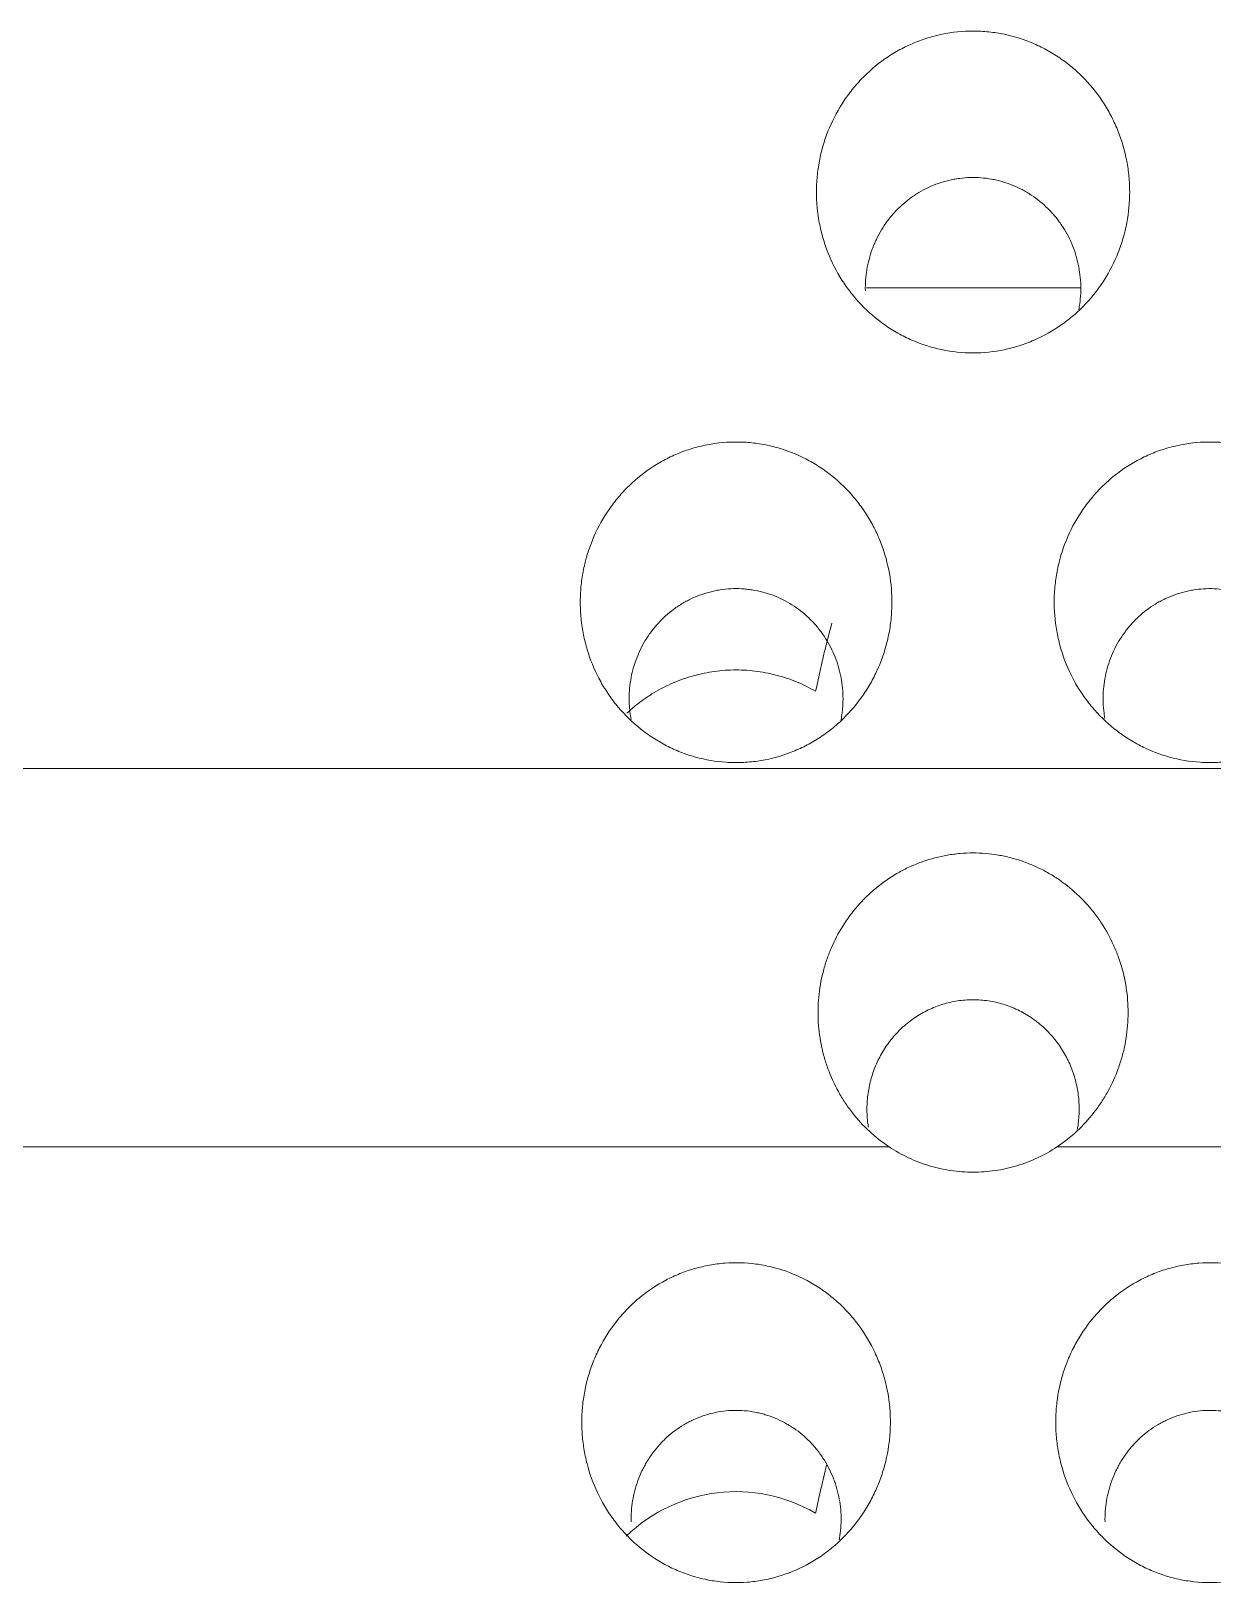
# Model space of a CAD drawing. Header units: millimetres. Extents: x 70151 to 230897, y 35202 to 113211.
# Drawn here: x 178805.81 to 178813.26, y 69174.55 to 69184.33 of the extents above; entities that cross this region are included whole.
import ezdxf

# ---------------------------------------------------------------- set-up
doc = ezdxf.new("R2010")
doc.units = ezdxf.units.MM
doc.header["$LTSCALE"] = 50
doc.layers.add('2-con', color=2, linetype='Continuous')
doc.layers.add('mark-B', color=2, linetype='Continuous', lineweight=20)

# ---------------------------------------------------------------- blocks, each defined once
blk = doc.blocks.new('무풍1WAY 대형')
at = {"layer": 'mark-B'}
for p, q in [((289.2596, -420.2368), (-384.8363, -420.2368)), ((-156.1626, -423.2677), (-157.5138, -423.2677))]:
    blk.add_line(p, q, dxfattribs=at)
blk.add_ellipse((-155.34, -414.6333), major_axis=(0, -1.0449), ratio=0.971746, start_param=5.766922, end_param=7.033761, dxfattribs=at)
for points, knots in [([(-157.5519, -415.5064), (-157.5134, -415.5593), (-157.4807, -415.6149), (-157.4262, -415.731), (-157.4044, -415.7915), (-157.3841, -415.8703), (-157.3804, -415.8862), (-157.3737, -415.9179), (-157.3649, -415.9656), (-157.3559, -416.0455), (-157.3545, -416.1099), (-157.3557, -416.1583), (-157.3565, -416.1745), (-157.3588, -416.2069), (-157.3604, -416.2231), (-157.37, -416.3036), (-157.3835, -416.3665), (-157.4125, -416.4585), (-157.4236, -416.4888), (-157.4425, -416.5336), (-157.4492, -416.5485), (-157.4633, -416.5778), (-157.4707, -416.5923), (-157.5091, -416.6634), (-157.5449, -416.7168), (-157.6063, -416.7917), (-157.6281, -416.8158), (-157.6744, -416.862), (-157.6985, -416.8838), (-157.7735, -416.9452), (-157.8273, -416.9809), (-157.9137, -417.0265), (-157.9436, -417.0404), (-158.004, -417.0647), (-158.0654, -417.0858), (-158.1284, -417.1005), (-158.1764, -417.1092), (-158.1925, -417.1116), (-158.2249, -417.1158), (-158.2413, -417.1174), (-158.3231, -417.1235), (-158.3879, -417.1215), (-158.4844, -417.1087), (-158.5165, -417.1027), (-158.5643, -417.0912), (-158.5802, -417.0869), (-158.6115, -417.0777), (-158.627, -417.0727), (-158.7036, -417.0457), (-158.7621, -417.018), (-158.832, -416.9759), (-158.8459, -416.9671), (-158.873, -416.9488), (-158.9128, -416.9205), (-158.9749, -416.8688), (-159.0204, -416.8228), (-159.0528, -416.7865), (-159.0634, -416.7742), (-159.0839, -416.7488), (-159.0939, -416.7359), (-159.1418, -416.6703), (-159.1746, -416.6148), (-159.2158, -416.5273), (-159.2282, -416.4973), (-159.2503, -416.436), (-159.2598, -416.405), (-159.2837, -416.3113), (-159.2938, -416.2478), (-159.3001, -416.1509), (-159.3007, -416.1182), (-159.2988, -416.0535), (-159.2964, -416.0213), (-159.2848, -415.9256), (-159.2712, -415.8626), (-159.2467, -415.7851), (-159.2414, -415.7696), (-159.2301, -415.7391), (-159.2122, -415.694), (-159.1774, -415.6214), (-159.1442, -415.5661), (-159.1172, -415.5258), (-159.1079, -415.5125), (-159.0885, -415.4864), (-159.0785, -415.4734), (-159.0268, -415.4103), (-158.9812, -415.3645), (-158.9065, -415.3029), (-158.8805, -415.2835), (-158.8399, -415.2563), (-158.826, -415.2475), (-158.7979, -415.2307), (-158.7837, -415.2227), (-158.7118, -415.1845), (-158.6519, -415.1601), (-158.5739, -415.1374), (-158.5582, -415.1332), (-158.5264, -415.1257), (-158.5103, -415.1224), (-158.4619, -415.1136), (-158.4296, -415.1095), (-158.3325, -415.1022), (-158.2676, -415.1041), (-158.1863, -415.1151), (-158.1701, -415.1177), (-158.1379, -415.1238), (-158.0902, -415.1341), (-158.0125, -415.1574), (-157.9525, -415.1823), (-157.9082, -415.2034), (-157.8936, -415.2108), (-157.8648, -415.2264), (-157.8506, -415.2346), (-157.7812, -415.2769), (-157.7296, -415.3159), (-157.6579, -415.3822), (-157.6349, -415.4056), (-157.5916, -415.4545), (-157.5711, -415.4799), (-157.5519, -415.5064)], [0, 0, 0, 0, 0.03125, 0.03125, 0.0625, 0.0625, 0.070312, 0.070312, 0.078125, 0.09375, 0.109375, 0.109375, 0.117187, 0.117187, 0.125, 0.125, 0.15625, 0.15625, 0.171875, 0.171875, 0.179687, 0.179687, 0.1875, 0.1875, 0.21875, 0.21875, 0.234375, 0.234375, 0.25, 0.25, 0.28125, 0.28125, 0.296875, 0.296875, 0.3125, 0.328125, 0.328125, 0.335937, 0.335937, 0.34375, 0.34375, 0.375, 0.375, 0.390625, 0.390625, 0.398437, 0.398437, 0.40625, 0.40625, 0.4375, 0.4375, 0.445312, 0.445312, 0.453125, 0.46875, 0.484375, 0.484375, 0.492187, 0.492187, 0.5, 0.5, 0.53125, 0.53125, 0.546875, 0.546875, 0.5625, 0.5625, 0.59375, 0.59375, 0.609375, 0.609375, 0.625, 0.625, 0.65625, 0.65625, 0.664062, 0.664062, 0.671875, 0.6875, 0.703125, 0.703125, 0.710937, 0.710937, 0.71875, 0.71875, 0.75, 0.75, 0.765625, 0.765625, 0.773437, 0.773437, 0.78125, 0.78125, 0.8125, 0.8125, 0.820312, 0.820312, 0.828125, 0.828125, 0.84375, 0.84375, 0.875, 0.875, 0.882812, 0.882812, 0.890625, 0.90625, 0.921875, 0.921875, 0.929687, 0.929687, 0.9375, 0.9375, 0.96875, 0.96875, 0.984375, 0.984375, 1, 1, 1, 1]), ([(-154.5643, -415.5064), (-154.5258, -415.5593), (-154.4932, -415.6149), (-154.4387, -415.731), (-154.4168, -415.7915), (-154.3965, -415.8703), (-154.3928, -415.8862), (-154.3862, -415.9179), (-154.3774, -415.9656), (-154.3683, -416.0455), (-154.367, -416.1099), (-154.3682, -416.1583), (-154.369, -416.1745), (-154.3713, -416.2069), (-154.3728, -416.2231), (-154.3824, -416.3036), (-154.396, -416.3665), (-154.4249, -416.4585), (-154.436, -416.4888), (-154.455, -416.5336), (-154.4617, -416.5485), (-154.4757, -416.5778), (-154.4831, -416.5923), (-154.5215, -416.6634), (-154.5573, -416.7168), (-154.6188, -416.7917), (-154.6406, -416.8158), (-154.6868, -416.862), (-154.7109, -416.8838), (-154.786, -416.9452), (-154.8397, -416.9809), (-154.9262, -417.0265), (-154.9561, -417.0404), (-155.0165, -417.0647), (-155.0778, -417.0858), (-155.1409, -417.1005), (-155.1889, -417.1092), (-155.205, -417.1117), (-155.2374, -417.1158), (-155.2538, -417.1174), (-155.3355, -417.1235), (-155.4004, -417.1215), (-155.4969, -417.1087), (-155.5289, -417.1027), (-155.5768, -417.0912), (-155.5927, -417.087), (-155.624, -417.0777), (-155.6394, -417.0727), (-155.716, -417.0457), (-155.7746, -417.018), (-155.8445, -416.9759), (-155.8583, -416.9671), (-155.8854, -416.9488), (-155.9252, -416.9205), (-155.9874, -416.8688), (-156.0328, -416.8228), (-156.0653, -416.7866), (-156.0758, -416.7742), (-156.0963, -416.7488), (-156.1063, -416.7359), (-156.1543, -416.6703), (-156.1871, -416.6148), (-156.2283, -416.5273), (-156.2407, -416.4973), (-156.2627, -416.436), (-156.2722, -416.405), (-156.2962, -416.3113), (-156.3063, -416.2478), (-156.3126, -416.1509), (-156.3132, -416.1182), (-156.3113, -416.0535), (-156.3089, -416.0213), (-156.2972, -415.9256), (-156.2837, -415.8626), (-156.2591, -415.7851), (-156.2538, -415.7696), (-156.2426, -415.7391), (-156.2247, -415.694), (-156.1899, -415.6214), (-156.1566, -415.5661), (-156.1297, -415.5258), (-156.1204, -415.5125), (-156.101, -415.4864), (-156.0909, -415.4734), (-156.0393, -415.4103), (-155.9937, -415.3645), (-155.9189, -415.3029), (-155.893, -415.2835), (-155.8523, -415.2563), (-155.8385, -415.2475), (-155.8104, -415.2307), (-155.7961, -415.2227), (-155.7243, -415.1845), (-155.6644, -415.1601), (-155.5864, -415.1374), (-155.5707, -415.1332), (-155.5388, -415.1257), (-155.5227, -415.1224), (-155.4743, -415.1136), (-155.442, -415.1095), (-155.3449, -415.1022), (-155.2801, -415.1041), (-155.1988, -415.1151), (-155.1825, -415.1177), (-155.1504, -415.1238), (-155.1026, -415.1341), (-155.025, -415.1574), (-154.9649, -415.1823), (-154.9207, -415.2034), (-154.906, -415.2108), (-154.8772, -415.2264), (-154.8631, -415.2346), (-154.7936, -415.2769), (-154.742, -415.3159), (-154.6704, -415.3822), (-154.6474, -415.4056), (-154.604, -415.4545), (-154.5835, -415.4799), (-154.5643, -415.5064)], [0, 0, 0, 0, 0.03125, 0.03125, 0.0625, 0.0625, 0.070312, 0.070312, 0.078125, 0.09375, 0.109375, 0.109375, 0.117187, 0.117187, 0.125, 0.125, 0.15625, 0.15625, 0.171875, 0.171875, 0.179687, 0.179687, 0.1875, 0.1875, 0.21875, 0.21875, 0.234375, 0.234375, 0.25, 0.25, 0.28125, 0.28125, 0.296875, 0.296875, 0.3125, 0.328125, 0.328125, 0.335937, 0.335937, 0.34375, 0.34375, 0.375, 0.375, 0.390625, 0.390625, 0.398437, 0.398437, 0.40625, 0.40625, 0.4375, 0.4375, 0.445312, 0.445312, 0.453125, 0.46875, 0.484375, 0.484375, 0.492187, 0.492187, 0.5, 0.5, 0.53125, 0.53125, 0.546875, 0.546875, 0.5625, 0.5625, 0.59375, 0.59375, 0.609375, 0.609375, 0.625, 0.625, 0.65625, 0.65625, 0.664062, 0.664062, 0.671875, 0.6875, 0.703125, 0.703125, 0.710937, 0.710937, 0.71875, 0.71875, 0.75, 0.75, 0.765625, 0.765625, 0.773437, 0.773437, 0.78125, 0.78125, 0.8125, 0.8125, 0.820312, 0.820312, 0.828125, 0.828125, 0.84375, 0.84375, 0.875, 0.875, 0.882812, 0.882812, 0.890625, 0.90625, 0.921875, 0.921875, 0.929687, 0.929687, 0.9375, 0.9375, 0.96875, 0.96875, 0.984375, 0.984375, 1, 1, 1, 1]), ([(-157.6656, -415.4879), (-157.6651, -415.5101), (-157.6657, -415.5323), (-157.6688, -415.5765), (-157.6715, -415.5986), (-157.6824, -415.6641), (-157.6936, -415.7065), (-157.7163, -415.7685), (-157.7248, -415.7888), (-157.7392, -415.8189), (-157.7442, -415.8288), (-157.7547, -415.8483), (-157.7602, -415.8579), (-157.7886, -415.9051), (-157.8148, -415.9405), (-157.8593, -415.9898), (-157.8752, -416.0057), (-157.908, -416.0355), (-157.9422, -416.0635), (-157.9881, -416.0941), (-158.0171, -416.1104), (-158.0369, -416.1208), (-158.0469, -416.1257), (-158.0974, -416.1492), (-158.1392, -416.1636), (-158.2039, -416.1786), (-158.2259, -416.1826), (-158.2703, -416.1881), (-158.2925, -416.1897), (-158.3588, -416.1911), (-158.4029, -416.1874), (-158.4578, -416.177), (-158.4687, -416.1747), (-158.4904, -416.1694), (-158.5011, -416.1665), (-158.5329, -416.1569), (-158.5745, -416.1421), (-158.6243, -416.1183), (-158.6532, -416.1017), (-158.6723, -416.0901), (-158.6817, -416.0841), (-158.7276, -416.0529), (-158.7613, -416.0246), (-158.8075, -415.9774), (-158.8222, -415.9609), (-158.8431, -415.9349), (-158.8498, -415.9261), (-158.8629, -415.9081), (-158.8692, -415.899), (-158.8994, -415.853), (-158.9198, -415.8141), (-158.9407, -415.7633), (-158.9447, -415.753), (-158.9521, -415.7321), (-158.9556, -415.7216), (-158.9653, -415.6898), (-158.9707, -415.6684), (-158.984, -415.6039), (-158.9888, -415.5603), (-158.99, -415.4941), (-158.9894, -415.4718), (-158.9861, -415.4278), (-158.9835, -415.4059), (-158.9793, -415.381), (-158.9787, -415.3777), (-158.9781, -415.3744)], [0, 0, 0, 0, 0.029281, 0.029281, 0.058562, 0.058562, 0.117123, 0.117123, 0.146404, 0.146404, 0.161045, 0.161045, 0.175685, 0.175685, 0.234247, 0.234247, 0.263528, 0.263528, 0.292809, 0.322089, 0.33673, 0.33673, 0.35137, 0.35137, 0.409932, 0.409932, 0.439213, 0.439213, 0.468494, 0.468494, 0.527055, 0.527055, 0.541696, 0.541696, 0.556336, 0.556336, 0.585617, 0.614898, 0.629538, 0.629538, 0.644179, 0.644179, 0.702741, 0.702741, 0.732021, 0.732021, 0.746662, 0.746662, 0.761302, 0.761302, 0.819864, 0.819864, 0.834504, 0.834504, 0.849145, 0.849145, 0.878426, 0.878426, 0.936987, 0.936987, 0.966268, 0.966268, 0.995549, 0.995549, 1, 1, 1, 1]), ([(-154.678, -415.4879), (-154.6776, -415.5101), (-154.6781, -415.5323), (-154.6813, -415.5765), (-154.6839, -415.5986), (-154.6948, -415.6641), (-154.706, -415.7065), (-154.7287, -415.7685), (-154.7373, -415.7888), (-154.7516, -415.8189), (-154.7567, -415.8288), (-154.7672, -415.8483), (-154.7726, -415.8579), (-154.8011, -415.9051), (-154.8272, -415.9405), (-154.8718, -415.9898), (-154.8876, -416.0057), (-154.9205, -416.0355), (-154.9546, -416.0635), (-155.0005, -416.0941), (-155.0296, -416.1104), (-155.0493, -416.1208), (-155.0593, -416.1258), (-155.1099, -416.1492), (-155.1517, -416.1636), (-155.2164, -416.1787), (-155.2383, -416.1826), (-155.2828, -416.1882), (-155.3049, -416.1897), (-155.3713, -416.1911), (-155.4154, -416.1874), (-155.4702, -416.177), (-155.4812, -416.1747), (-155.5028, -416.1694), (-155.5136, -416.1665), (-155.5454, -416.1569), (-155.5869, -416.1421), (-155.6368, -416.1183), (-155.6657, -416.1018), (-155.6848, -416.0902), (-155.6942, -416.0841), (-155.7401, -416.0529), (-155.7738, -416.0246), (-155.82, -415.9774), (-155.8346, -415.9609), (-155.8555, -415.9349), (-155.8623, -415.9261), (-155.8753, -415.9081), (-155.8816, -415.899), (-155.9118, -415.853), (-155.9322, -415.8142), (-155.9532, -415.7633), (-155.9571, -415.753), (-155.9646, -415.7322), (-155.9681, -415.7216), (-155.9778, -415.6898), (-155.9832, -415.6684), (-155.9965, -415.6039), (-156.0013, -415.5603), (-156.0025, -415.4941), (-156.0019, -415.4718), (-155.9986, -415.4278), (-155.9959, -415.4059), (-155.9917, -415.381), (-155.9912, -415.3777), (-155.9906, -415.3744)], [0, 0, 0, 0, 0.029281, 0.029281, 0.058562, 0.058562, 0.117123, 0.117123, 0.146404, 0.146404, 0.161045, 0.161045, 0.175685, 0.175685, 0.234247, 0.234247, 0.263528, 0.263528, 0.292809, 0.32209, 0.33673, 0.33673, 0.35137, 0.35137, 0.409932, 0.409932, 0.439213, 0.439213, 0.468494, 0.468494, 0.527056, 0.527056, 0.541696, 0.541696, 0.556336, 0.556336, 0.585617, 0.614898, 0.629539, 0.629539, 0.644179, 0.644179, 0.702741, 0.702741, 0.732022, 0.732022, 0.746662, 0.746662, 0.761302, 0.761302, 0.819864, 0.819864, 0.834505, 0.834505, 0.849145, 0.849145, 0.878426, 0.878426, 0.936988, 0.936988, 0.966269, 0.966269, 0.995549, 0.995549, 1, 1, 1, 1]), ([(-155.8412, -415.542), (-155.8498, -415.5818), (-155.8583, -415.6209), (-155.8753, -415.6973), (-155.8839, -415.7346), (-155.8985, -415.7962), (-155.9046, -415.8212), (-155.9107, -415.8452)], [0, 0, 0, 0, 0.368579, 0.368579, 0.737158, 0.737158, 1, 1, 1, 1]), ([(-156.3058, -417.8514), (-156.3444, -417.8259), (-156.3849, -417.8031), (-156.4485, -417.7731), (-156.4701, -417.7639), (-156.5138, -417.7471), (-156.5358, -417.7396), (-156.6025, -417.7194), (-156.6478, -417.7092), (-156.717, -417.6989), (-156.7402, -417.6963), (-156.7872, -417.6928), (-156.8107, -417.6919), (-156.8807, -417.6919), (-156.927, -417.6954), (-156.9961, -417.7056), (-157.019, -417.7099), (-157.0647, -417.7201), (-157.0875, -417.7261), (-157.1548, -417.7465), (-157.2416, -417.78), (-157.3227, -417.8256), (-157.3618, -417.8514)], [0, 0, 0, 0, 0.125, 0.125, 0.1875, 0.1875, 0.25, 0.25, 0.375, 0.375, 0.4375, 0.4375, 0.5, 0.5, 0.625, 0.625, 0.6875, 0.6875, 0.75, 0.75, 0.875, 1, 1, 1, 1]), ([(-156.3058, -417.8514), (-156.2608, -417.8812), (-156.219, -417.9142), (-156.1415, -417.986), (-156.1057, -418.0249), (-156.0566, -418.0877), (-156.0409, -418.1094), (-156.0113, -418.1542), (-155.9975, -418.177), (-155.9589, -418.2467), (-155.937, -418.2949), (-155.9097, -418.3697), (-155.9016, -418.3951), (-155.8872, -418.4466), (-155.8811, -418.4726), (-155.8657, -418.5508), (-155.8595, -418.6032), (-155.8563, -418.6825), (-155.8562, -418.709), (-155.8581, -418.7623), (-155.8601, -418.7891), (-155.8691, -418.8684), (-155.8791, -418.9203), (-155.9, -418.9967), (-155.9079, -419.0219), (-155.9214, -419.0595), (-155.9261, -419.0719), (-155.9361, -419.0966), (-155.9413, -419.109), (-155.9688, -419.1701), (-155.9943, -419.2166), (-156.0522, -419.3052), (-156.0847, -419.3472), (-156.1298, -419.3967), (-156.139, -419.4065), (-156.1579, -419.4256), (-156.1867, -419.4536), (-156.217, -419.4796), (-156.2794, -419.5291), (-156.3236, -419.5587), (-156.394, -419.5977), (-156.4182, -419.6098), (-156.4672, -419.6319), (-156.4921, -419.6418), (-156.5676, -419.6684), (-156.6192, -419.6819), (-156.6853, -419.6933), (-156.6986, -419.6953), (-156.7254, -419.6988), (-156.7389, -419.7003), (-156.7792, -419.7037), (-156.806, -419.7049), (-156.8862, -419.705), (-156.9394, -419.7006), (-157.0056, -419.6894), (-157.0188, -419.6868), (-157.0452, -419.6812), (-157.0584, -419.6781), (-157.0976, -419.668), (-157.1232, -419.6602), (-157.1988, -419.6337), (-157.2476, -419.612), (-157.318, -419.5732), (-157.3412, -419.5592), (-157.3859, -419.5294), (-157.4076, -419.5137), (-157.4703, -419.4642), (-157.5092, -419.428), (-157.5634, -419.3688), (-157.5807, -419.3482), (-157.6136, -419.3059), (-157.6291, -419.2842), (-157.6727, -419.2177), (-157.6983, -419.1712), (-157.7256, -419.1105), (-157.7309, -419.0983), (-157.7409, -419.0735), (-157.7457, -419.061), (-157.7593, -419.0232), (-157.7673, -418.9979), (-157.7883, -418.9212), (-157.7984, -418.8693), (-157.8074, -418.7903), (-157.8094, -418.7638), (-157.8114, -418.7103), (-157.8114, -418.6836), (-157.8082, -418.6042), (-157.8021, -418.5517), (-157.7868, -418.4738), (-157.7807, -418.448), (-157.7665, -418.3966), (-157.7583, -418.371), (-157.7311, -418.2959), (-157.7092, -418.2477), (-157.6708, -418.1782), (-157.6571, -418.1555), (-157.6352, -418.1222), (-157.6276, -418.1112), (-157.612, -418.0894), (-157.604, -418.0787), (-157.5627, -418.0257), (-157.5267, -417.9865), (-157.4488, -417.9142), (-157.4069, -417.8812), (-157.3618, -417.8514)], [0, 0, 0, 0, 0.03125, 0.03125, 0.0625, 0.0625, 0.078125, 0.078125, 0.09375, 0.09375, 0.125, 0.125, 0.140625, 0.140625, 0.15625, 0.15625, 0.1875, 0.1875, 0.203125, 0.203125, 0.21875, 0.21875, 0.25, 0.25, 0.265625, 0.265625, 0.273437, 0.273437, 0.28125, 0.28125, 0.3125, 0.3125, 0.34375, 0.34375, 0.351562, 0.351562, 0.359375, 0.375, 0.375, 0.40625, 0.40625, 0.421875, 0.421875, 0.4375, 0.4375, 0.46875, 0.46875, 0.476562, 0.476562, 0.484375, 0.484375, 0.5, 0.5, 0.53125, 0.53125, 0.539062, 0.539062, 0.546875, 0.546875, 0.5625, 0.5625, 0.59375, 0.59375, 0.609375, 0.609375, 0.625, 0.625, 0.65625, 0.65625, 0.671875, 0.671875, 0.6875, 0.6875, 0.71875, 0.71875, 0.726562, 0.726562, 0.734375, 0.734375, 0.75, 0.75, 0.78125, 0.78125, 0.796875, 0.796875, 0.8125, 0.8125, 0.84375, 0.84375, 0.859375, 0.859375, 0.875, 0.875, 0.90625, 0.90625, 0.921875, 0.921875, 0.929687, 0.929687, 0.9375, 0.9375, 0.96875, 0.96875, 1, 1, 1, 1]), ([(-157.4907, -417.9607), (-157.4931, -417.9731), (-157.495, -417.9856), (-157.4988, -418.0141), (-157.5003, -418.03), (-157.5023, -418.0621), (-157.5028, -418.0783), (-157.5025, -418.1266), (-157.4978, -418.1903), (-157.4846, -418.2529), (-157.4714, -418.2993), (-157.4664, -418.3148), (-157.4555, -418.3451), (-157.4496, -418.36), (-157.4302, -418.4039), (-157.4154, -418.4323), (-157.3901, -418.4733), (-157.3812, -418.4867), (-157.3624, -418.513), (-157.3524, -418.5258), (-157.3215, -418.563), (-157.2993, -418.5862), (-157.2636, -418.6185), (-157.2513, -418.6289), (-157.2259, -418.6488), (-157.2127, -418.6584), (-157.1722, -418.6856), (-157.1162, -418.7175), (-157.0561, -418.7411), (-157.0094, -418.7554), (-156.9936, -418.7596), (-156.9619, -418.7668), (-156.9461, -418.7698), (-156.8982, -418.7769), (-156.8661, -418.7793), (-156.8174, -418.7793), (-156.8011, -418.7787), (-156.7686, -418.7763), (-156.7524, -418.7744), (-156.7045, -418.7672), (-156.6732, -418.76), (-156.6269, -418.7458), (-156.6116, -418.7404), (-156.5814, -418.7286), (-156.5664, -418.7221), (-156.5225, -418.7011), (-156.4667, -418.6691), (-156.4161, -418.6295), (-156.38, -418.5968), (-156.3683, -418.5854), (-156.3461, -418.5622), (-156.3354, -418.5502), (-156.3047, -418.5132), (-156.2861, -418.4872), (-156.2609, -418.4463), (-156.2529, -418.4323), (-156.2379, -418.4037), (-156.2309, -418.3891), (-156.2115, -418.345), (-156.1899, -418.2849), (-156.1766, -418.2223), (-156.1697, -418.1744), (-156.168, -418.1583), (-156.1657, -418.1263), (-156.165, -418.1103), (-156.1648, -418.0625), (-156.1667, -418.0306), (-156.1718, -417.9916), (-156.1729, -417.9843), (-156.1741, -417.977)], [0, 0, 0, 0, 0.016139, 0.016139, 0.036441, 0.036441, 0.056743, 0.056743, 0.097348, 0.137952, 0.137952, 0.158254, 0.158254, 0.178556, 0.178556, 0.21916, 0.21916, 0.239462, 0.239462, 0.259765, 0.259765, 0.300369, 0.300369, 0.320671, 0.320671, 0.340973, 0.340973, 0.381577, 0.422181, 0.422181, 0.442484, 0.442484, 0.462786, 0.462786, 0.50339, 0.50339, 0.523692, 0.523692, 0.543994, 0.543994, 0.584598, 0.584598, 0.6049, 0.6049, 0.625203, 0.625203, 0.665807, 0.706411, 0.706411, 0.726713, 0.726713, 0.747015, 0.747015, 0.787619, 0.787619, 0.807922, 0.807922, 0.828224, 0.828224, 0.868828, 0.909432, 0.909432, 0.929734, 0.929734, 0.950036, 0.950036, 0.990641, 0.990641, 1, 1, 1, 1]), ([(-159.3082, -421.2256), (-159.3119, -421.2909), (-159.3071, -421.4199), (-159.2789, -421.5457), (-159.2536, -421.6232), (-159.2481, -421.6387), (-159.2365, -421.6692), (-159.218, -421.7144), (-159.1822, -421.7869), (-159.1482, -421.842), (-159.1206, -421.8822), (-159.111, -421.8954), (-159.0912, -421.9214), (-159.081, -421.9342), (-159.0281, -421.997), (-158.9816, -422.0424), (-158.9055, -422.1033), (-158.8791, -422.1224), (-158.8379, -422.1491), (-158.8238, -422.1578), (-158.7953, -422.1743), (-158.7809, -422.1822), (-158.708, -422.2196), (-158.6473, -422.2433), (-158.5685, -422.2653), (-158.5526, -422.2693), (-158.5205, -422.2765), (-158.5042, -422.2797), (-158.4554, -422.288), (-158.4228, -422.2918), (-158.325, -422.2982), (-158.2597, -422.2959), (-158.1779, -422.2843), (-158.1615, -422.2816), (-158.1292, -422.2753), (-158.0811, -422.2647), (-158.0031, -422.241), (-157.9427, -422.2158), (-157.8982, -422.1945), (-157.8835, -422.187), (-157.8545, -422.1713), (-157.8403, -422.1631), (-157.7704, -422.1205), (-157.7186, -422.0812), (-157.6586, -422.0257), (-157.6469, -422.0143), (-157.6239, -421.9908), (-157.6127, -421.9788), (-157.5801, -421.942), (-157.5597, -421.9166), (-157.5025, -421.8379), (-157.4695, -421.7819), (-157.4141, -421.663), (-157.3925, -421.6018), (-157.3688, -421.5078), (-157.3624, -421.4761), (-157.3525, -421.4118), (-157.349, -421.3791), (-157.3433, -421.2817), (-157.3455, -421.2171), (-157.3579, -421.1209), (-157.3636, -421.0889), (-157.3743, -421.0411), (-157.3783, -421.0252), (-157.387, -420.9938), (-157.3917, -420.9782), (-157.4169, -420.9012), (-157.4427, -420.8419), (-157.4821, -420.7708), (-157.4903, -420.7568), (-157.5075, -420.7289), (-157.5165, -420.7152), (-157.5444, -420.6747), (-157.5641, -420.6488), (-157.6268, -420.5743), (-157.6731, -420.5289), (-157.7371, -420.4776), (-157.7502, -420.4676), (-157.7769, -420.4484), (-157.8175, -420.4206), (-157.888, -420.3798), (-157.9474, -420.3529), (-157.9931, -420.335), (-158.0085, -420.3294), (-158.0397, -420.319), (-158.0556, -420.3141), (-158.135, -420.2921), (-158.1995, -420.2811), (-158.2973, -420.2747), (-158.3301, -420.2742), (-158.3797, -420.276), (-158.3962, -420.2771), (-158.429, -420.28), (-158.4453, -420.2819), (-158.5264, -420.2934), (-158.5898, -420.3091), (-158.6672, -420.3369), (-158.6826, -420.3429), (-158.713, -420.3557), (-158.758, -420.3759), (-158.8297, -420.4149), (-158.8836, -420.4516), (-158.9227, -420.4812), (-158.9355, -420.4914), (-158.9607, -420.5126), (-158.9731, -420.5235), (-159.0332, -420.5792), (-159.0762, -420.6279), (-159.1335, -420.7068), (-159.1514, -420.7342), (-159.1847, -420.7908), (-159.1998, -420.8196), (-159.2409, -420.9079), (-159.2626, -420.9689), (-159.2864, -421.0636), (-159.2929, -421.0958), (-159.3028, -421.1604), (-159.3063, -421.1929), (-159.3082, -421.2256)], [0, 0, 0, 0, 0.03125, 0.0625, 0.0625, 0.070312, 0.070312, 0.078125, 0.09375, 0.109375, 0.109375, 0.117187, 0.117187, 0.125, 0.125, 0.15625, 0.15625, 0.171875, 0.171875, 0.179687, 0.179687, 0.1875, 0.1875, 0.21875, 0.21875, 0.226562, 0.226562, 0.234375, 0.234375, 0.25, 0.25, 0.28125, 0.28125, 0.289062, 0.289062, 0.296875, 0.3125, 0.328125, 0.328125, 0.335937, 0.335937, 0.34375, 0.34375, 0.375, 0.375, 0.382812, 0.382812, 0.390625, 0.390625, 0.40625, 0.40625, 0.4375, 0.4375, 0.46875, 0.46875, 0.484375, 0.484375, 0.5, 0.5, 0.53125, 0.53125, 0.546875, 0.546875, 0.554687, 0.554687, 0.5625, 0.5625, 0.59375, 0.59375, 0.601562, 0.601562, 0.609375, 0.609375, 0.625, 0.625, 0.65625, 0.65625, 0.664062, 0.664062, 0.671875, 0.6875, 0.703125, 0.703125, 0.710937, 0.710937, 0.71875, 0.71875, 0.75, 0.75, 0.765625, 0.765625, 0.773437, 0.773437, 0.78125, 0.78125, 0.8125, 0.8125, 0.820312, 0.820312, 0.828125, 0.84375, 0.859375, 0.859375, 0.867187, 0.867187, 0.875, 0.875, 0.90625, 0.90625, 0.921875, 0.921875, 0.9375, 0.9375, 0.96875, 0.96875, 0.984375, 0.984375, 1, 1, 1, 1]), ([(-156.3206, -421.2256), (-156.3244, -421.2909), (-156.3196, -421.4199), (-156.2914, -421.5457), (-156.266, -421.6232), (-156.2606, -421.6387), (-156.249, -421.6692), (-156.2305, -421.7144), (-156.1947, -421.787), (-156.1606, -421.842), (-156.133, -421.8822), (-156.1235, -421.8954), (-156.1037, -421.9214), (-156.0934, -421.9342), (-156.0406, -421.997), (-155.9941, -422.0424), (-155.918, -422.1033), (-155.8916, -422.1224), (-155.8503, -422.1492), (-155.8363, -422.1578), (-155.8077, -422.1743), (-155.7933, -422.1822), (-155.7204, -422.2196), (-155.6598, -422.2433), (-155.581, -422.2653), (-155.5651, -422.2693), (-155.533, -422.2765), (-155.5167, -422.2797), (-155.4679, -422.288), (-155.4353, -422.2918), (-155.3375, -422.2982), (-155.2721, -422.2959), (-155.1903, -422.2844), (-155.174, -422.2816), (-155.1417, -422.2753), (-155.0936, -422.2647), (-155.0155, -422.241), (-154.9551, -422.2158), (-154.9107, -422.1945), (-154.896, -422.187), (-154.867, -422.1713), (-154.8528, -422.1631), (-154.7829, -422.1205), (-154.731, -422.0812), (-154.6711, -422.0257), (-154.6593, -422.0143), (-154.6364, -421.9908), (-154.6251, -421.9788), (-154.5925, -421.942), (-154.5722, -421.9166), (-154.515, -421.8379), (-154.482, -421.7819), (-154.4266, -421.663), (-154.405, -421.6019), (-154.3813, -421.5078), (-154.3748, -421.4761), (-154.3649, -421.4118), (-154.3615, -421.3791), (-154.3557, -421.2817), (-154.358, -421.2172), (-154.3704, -421.1209), (-154.376, -421.0889), (-154.3868, -421.0411), (-154.3908, -421.0252), (-154.3995, -420.9938), (-154.4041, -420.9782), (-154.4294, -420.9012), (-154.4552, -420.8419), (-154.4945, -420.7708), (-154.5028, -420.7568), (-154.52, -420.729), (-154.529, -420.7152), (-154.5568, -420.6747), (-154.5765, -420.6488), (-154.6392, -420.5743), (-154.6856, -420.5289), (-154.7496, -420.4776), (-154.7627, -420.4676), (-154.7894, -420.4484), (-154.83, -420.4206), (-154.9005, -420.3798), (-154.9599, -420.353), (-155.0055, -420.335), (-155.021, -420.3294), (-155.0522, -420.319), (-155.068, -420.3142), (-155.1475, -420.2921), (-155.2119, -420.2811), (-155.3097, -420.2747), (-155.3426, -420.2742), (-155.3921, -420.276), (-155.4087, -420.2771), (-155.4415, -420.28), (-155.4578, -420.2819), (-155.5388, -420.2934), (-155.6022, -420.3091), (-155.6796, -420.3369), (-155.695, -420.3429), (-155.7255, -420.3557), (-155.7705, -420.3759), (-155.8421, -420.4149), (-155.896, -420.4516), (-155.9351, -420.4812), (-155.948, -420.4914), (-155.9732, -420.5126), (-155.9855, -420.5235), (-156.0456, -420.5792), (-156.0887, -420.6279), (-156.146, -420.7068), (-156.1639, -420.7342), (-156.1972, -420.7908), (-156.2123, -420.8196), (-156.2534, -420.9079), (-156.275, -420.9689), (-156.2989, -421.0636), (-156.3054, -421.0958), (-156.3153, -421.1604), (-156.3187, -421.1929), (-156.3206, -421.2256)], [0, 0, 0, 0, 0.03125, 0.0625, 0.0625, 0.070312, 0.070312, 0.078125, 0.09375, 0.109375, 0.109375, 0.117187, 0.117187, 0.125, 0.125, 0.15625, 0.15625, 0.171875, 0.171875, 0.179688, 0.179688, 0.1875, 0.1875, 0.21875, 0.21875, 0.226563, 0.226563, 0.234375, 0.234375, 0.25, 0.25, 0.28125, 0.28125, 0.289063, 0.289063, 0.296875, 0.3125, 0.328125, 0.328125, 0.335938, 0.335938, 0.34375, 0.34375, 0.375, 0.375, 0.382813, 0.382813, 0.390625, 0.390625, 0.40625, 0.40625, 0.4375, 0.4375, 0.46875, 0.46875, 0.484375, 0.484375, 0.5, 0.5, 0.53125, 0.53125, 0.546875, 0.546875, 0.554688, 0.554688, 0.5625, 0.5625, 0.59375, 0.59375, 0.601563, 0.601563, 0.609375, 0.609375, 0.625, 0.625, 0.65625, 0.65625, 0.664063, 0.664063, 0.671875, 0.6875, 0.703125, 0.703125, 0.710938, 0.710938, 0.71875, 0.71875, 0.75, 0.75, 0.765625, 0.765625, 0.773438, 0.773438, 0.78125, 0.78125, 0.8125, 0.8125, 0.820313, 0.820313, 0.828125, 0.84375, 0.859375, 0.859375, 0.867188, 0.867188, 0.875, 0.875, 0.90625, 0.90625, 0.921875, 0.921875, 0.9375, 0.9375, 0.96875, 0.96875, 0.984375, 0.984375, 1, 1, 1, 1]), ([(-157.6647, -420.5524), (-157.6626, -420.5639), (-157.6608, -420.5755), (-157.6537, -420.6312), (-157.6522, -420.6755), (-157.6561, -420.7423), (-157.6585, -420.7647), (-157.6653, -420.8088), (-157.6697, -420.8306), (-157.686, -420.8952), (-157.7008, -420.9371), (-157.7388, -421.0187), (-157.7615, -421.0571), (-157.8007, -421.1112), (-157.8147, -421.1286), (-157.8371, -421.1538), (-157.8448, -421.1621), (-157.8605, -421.1782), (-157.8686, -421.1861), (-157.9097, -421.2241), (-157.9453, -421.2511), (-157.9933, -421.2804), (-158.003, -421.286), (-158.0229, -421.2968), (-158.033, -421.3019), (-158.0635, -421.3165), (-158.105, -421.3338), (-158.1586, -421.3501), (-158.1915, -421.3574), (-158.2137, -421.3617), (-158.2249, -421.3636), (-158.2811, -421.3715), (-158.3259, -421.3731), (-158.393, -421.3687), (-158.4154, -421.366), (-158.4489, -421.3603), (-158.4601, -421.3581), (-158.4821, -421.3532), (-158.493, -421.3504), (-158.5471, -421.3354), (-158.5887, -421.3191), (-158.6487, -421.2882), (-158.6684, -421.2768), (-158.7061, -421.2523), (-158.7243, -421.2392), (-158.7765, -421.1974), (-158.8084, -421.1663), (-158.8446, -421.1232), (-158.8517, -421.1143), (-158.8652, -421.0965), (-158.8718, -421.0874), (-158.8907, -421.0599), (-158.9141, -421.0221), (-158.9387, -420.9723), (-158.9513, -420.9412), (-158.9593, -420.9203), (-158.963, -420.9097), (-158.9804, -420.8565), (-158.9998, -420.7702), (-159.003, -420.6816), (-159.0004, -420.6368)], [0, 0, 0, 0, 0.015264, 0.015264, 0.073189, 0.073189, 0.102152, 0.102152, 0.131115, 0.131115, 0.189041, 0.189041, 0.246966, 0.246966, 0.275929, 0.275929, 0.290411, 0.290411, 0.304892, 0.304892, 0.362818, 0.362818, 0.377299, 0.377299, 0.391781, 0.391781, 0.420743, 0.449706, 0.464188, 0.464188, 0.478669, 0.478669, 0.536595, 0.536595, 0.565558, 0.565558, 0.580039, 0.580039, 0.59452, 0.59452, 0.652446, 0.652446, 0.681409, 0.681409, 0.710372, 0.710372, 0.768297, 0.768297, 0.782779, 0.782779, 0.79726, 0.79726, 0.826223, 0.855186, 0.869667, 0.869667, 0.884149, 0.884149, 0.942074, 1, 1, 1, 1]), ([(-155.9516, -420.9697), (-155.9701, -420.9286), (-155.9845, -420.8863), (-156, -420.8208), (-156.0042, -420.7987), (-156.0103, -420.7547), (-156.0144, -420.7105), (-156.0143, -420.6551), (-156.012, -420.6217), (-156.0098, -420.5995), (-156.0085, -420.5883), (-156.0049, -420.5632), (-156.0025, -420.5494), (-155.9997, -420.5356)], [0, 0, 0, 0, 0.301613, 0.301613, 0.452419, 0.452419, 0.603225, 0.754032, 0.829435, 0.829435, 0.904838, 0.904838, 1, 1, 1, 1]), ([(-154.6783, -420.5458), (-154.6722, -420.5783), (-154.6683, -420.6112), (-154.6663, -420.6556), (-154.666, -420.6667), (-154.666, -420.6891), (-154.6663, -420.7004), (-154.6678, -420.7338), (-154.6699, -420.756), (-154.6792, -420.8219), (-154.6895, -420.865), (-154.7112, -420.9287), (-154.7194, -420.9497), (-154.738, -420.9907), (-154.7583, -421.0305), (-154.7883, -421.0776), (-154.8084, -421.1046), (-154.8223, -421.1222), (-154.8294, -421.131), (-154.8663, -421.1735), (-154.8987, -421.2042), (-154.9516, -421.2453), (-154.97, -421.2582), (-154.9987, -421.2762), (-155.0085, -421.282), (-155.0281, -421.2929), (-155.0381, -421.2982), (-155.0883, -421.323), (-155.1302, -421.3387), (-155.1848, -421.353), (-155.1959, -421.3556), (-155.2181, -421.3602), (-155.2292, -421.3622), (-155.2625, -421.3673), (-155.3071, -421.3719), (-155.3632, -421.3718), (-155.3969, -421.3692), (-155.4195, -421.3668), (-155.4307, -421.3653), (-155.4865, -421.3566), (-155.5297, -421.3451), (-155.5926, -421.3214), (-155.6132, -421.3125), (-155.6538, -421.2923), (-155.6734, -421.2812), (-155.7301, -421.2455), (-155.7653, -421.2181), (-155.814, -421.1717), (-155.8296, -421.1553), (-155.8589, -421.1214), (-155.8726, -421.1038), (-155.911, -421.0493), (-155.9331, -421.0107), (-155.9516, -420.9697)], [0, 0, 0, 0, 0.050654, 0.050654, 0.067606, 0.067606, 0.084559, 0.084559, 0.118464, 0.118464, 0.186275, 0.186275, 0.22018, 0.22018, 0.254085, 0.28799, 0.304943, 0.304943, 0.321895, 0.321895, 0.389706, 0.389706, 0.423611, 0.423611, 0.440564, 0.440564, 0.457516, 0.457516, 0.525327, 0.525327, 0.542279, 0.542279, 0.559232, 0.559232, 0.593137, 0.627043, 0.643995, 0.643995, 0.660948, 0.660948, 0.728758, 0.728758, 0.762663, 0.762663, 0.796569, 0.796569, 0.864379, 0.864379, 0.898284, 0.898284, 0.93219, 0.93219, 1, 1, 1, 1]), ([(-154.6516, -420.5864), (-154.6672, -420.6009), (-154.6832, -420.615), (-154.7174, -420.6429), (-154.7354, -420.6568), (-154.7721, -420.683), (-154.7908, -420.6955), (-154.8481, -420.731), (-154.8877, -420.752), (-154.9492, -420.7797), (-154.9701, -420.7883), (-155.0127, -420.8041), (-155.0344, -420.8113), (-155.0996, -420.8306), (-155.1876, -420.8503), (-155.2774, -420.858), (-155.3455, -420.8591), (-155.3684, -420.8588), (-155.4138, -420.8564), (-155.4363, -420.8545), (-155.5035, -420.8465), (-155.5477, -420.8381), (-155.6132, -420.8211), (-155.6349, -420.8147), (-155.678, -420.8004), (-155.6994, -420.7924), (-155.7623, -420.7666), (-155.8027, -420.7468), (-155.8416, -420.7244)], [0, 0, 0, 0, 0.049981, 0.049981, 0.102759, 0.102759, 0.155538, 0.155538, 0.261096, 0.261096, 0.313875, 0.313875, 0.366654, 0.366654, 0.472211, 0.577769, 0.577769, 0.630548, 0.630548, 0.683327, 0.683327, 0.788885, 0.788885, 0.841663, 0.841663, 0.894442, 0.894442, 1, 1, 1, 1]), ([(-155.8416, -420.7244), (-155.8502, -420.7645), (-155.8588, -420.804), (-155.8759, -420.8812), (-155.8845, -420.9189), (-155.9016, -420.9917), (-155.9102, -421.0269), (-155.9231, -421.0767), (-155.9274, -421.0929), (-155.936, -421.1239), (-155.9403, -421.1388), (-155.9446, -421.1528)], [0, 0, 0, 0, 0.25, 0.25, 0.5, 0.5, 0.75, 0.75, 0.875, 0.875, 1, 1, 1, 1]), ([(-156.8338, -422.8577), (-156.9004, -422.8577), (-156.9657, -422.8646), (-157.0621, -422.8846), (-157.0939, -422.893), (-157.1412, -422.908), (-157.1569, -422.9135), (-157.1879, -422.9251), (-157.2032, -422.9313), (-157.2786, -422.9641), (-157.3357, -422.9961), (-157.4165, -423.0527), (-157.4428, -423.0731), (-157.4926, -423.116), (-157.54, -423.1611), (-157.5827, -423.2105), (-157.6129, -423.2491), (-157.6227, -423.2622), (-157.6416, -423.289), (-157.6509, -423.3027), (-157.6951, -423.3721), (-157.7246, -423.4301), (-157.7604, -423.5209), (-157.771, -423.5517), (-157.7846, -423.5989), (-157.7888, -423.6149), (-157.7964, -423.6468), (-157.7999, -423.6627), (-157.815, -423.7428), (-157.8211, -423.8074), (-157.8211, -423.8887), (-157.8207, -423.905), (-157.8192, -423.9377), (-157.818, -423.9541), (-157.8134, -424.0031), (-157.8088, -424.0353), (-157.7906, -424.131), (-157.7726, -424.1934), (-157.7366, -424.2846), (-157.723, -424.3147), (-157.6932, -424.373), (-157.677, -424.4013), (-157.6246, -424.4835), (-157.5845, -424.5349), (-157.5276, -424.5946), (-157.5159, -424.6062), (-157.4921, -424.6289), (-157.4556, -424.6619), (-157.3912, -424.7119), (-157.3358, -424.7468), (-157.2928, -424.7709), (-157.2782, -424.7786), (-157.2486, -424.7934), (-157.2335, -424.8004), (-157.1578, -424.8333), (-157.0954, -424.8531), (-156.999, -424.8733), (-156.9664, -424.8784), (-156.9002, -424.8853), (-156.8672, -424.887), (-156.7686, -424.8871), (-156.7034, -424.8805), (-156.6223, -424.8637), (-156.6061, -424.8599), (-156.574, -424.8515), (-156.5265, -424.8377), (-156.4497, -424.8089), (-156.3909, -424.7799), (-156.3334, -424.7478), (-156.3052, -424.7301), (-156.2243, -424.6735), (-156.1748, -424.6309), (-156.1182, -424.5717), (-156.1072, -424.5596), (-156.0856, -424.5347), (-156.0751, -424.522), (-156.0446, -424.4831), (-156.0257, -424.4564), (-155.9732, -424.374), (-155.9435, -424.316), (-155.9133, -424.2397), (-155.9076, -424.2242), (-155.897, -424.1932), (-155.8823, -424.1465), (-155.8634, -424.0675), (-155.8543, -424.0032), (-155.8497, -423.9545), (-155.8485, -423.9382), (-155.847, -423.9055), (-155.8466, -423.8891), (-155.8466, -423.8072), (-155.8527, -423.7426), (-155.8708, -423.6469), (-155.8783, -423.6152), (-155.8919, -423.5681), (-155.8969, -423.5524), (-155.9075, -423.5213), (-155.9131, -423.5059), (-155.9431, -423.43), (-155.9726, -423.3721), (-156.0251, -423.2896), (-156.044, -423.2629), (-156.0846, -423.2108), (-156.1061, -423.186), (-156.1737, -423.1151), (-156.223, -423.0725), (-156.2903, -423.0252), (-156.304, -423.0161), (-156.332, -422.9984), (-156.3463, -422.99), (-156.3894, -422.9658), (-156.4187, -422.9512), (-156.5087, -422.912), (-156.5713, -422.8919), (-156.7014, -422.8646), (-156.7673, -422.8577), (-156.8338, -422.8577)], [0, 0, 0, 0, 0.03125, 0.03125, 0.046875, 0.046875, 0.054687, 0.054687, 0.0625, 0.0625, 0.09375, 0.09375, 0.109375, 0.109375, 0.125, 0.140625, 0.140625, 0.148437, 0.148437, 0.15625, 0.15625, 0.1875, 0.1875, 0.203125, 0.203125, 0.210937, 0.210937, 0.21875, 0.21875, 0.25, 0.25, 0.257812, 0.257812, 0.265625, 0.265625, 0.28125, 0.28125, 0.3125, 0.3125, 0.328125, 0.328125, 0.34375, 0.34375, 0.375, 0.375, 0.382812, 0.382812, 0.390625, 0.40625, 0.421875, 0.421875, 0.429687, 0.429687, 0.4375, 0.4375, 0.46875, 0.46875, 0.484375, 0.484375, 0.5, 0.5, 0.53125, 0.53125, 0.539062, 0.539062, 0.546875, 0.5625, 0.578125, 0.578125, 0.59375, 0.59375, 0.625, 0.625, 0.632812, 0.632812, 0.640625, 0.640625, 0.65625, 0.65625, 0.6875, 0.6875, 0.695312, 0.695312, 0.703125, 0.71875, 0.734375, 0.734375, 0.742187, 0.742187, 0.75, 0.75, 0.78125, 0.78125, 0.796875, 0.796875, 0.804687, 0.804687, 0.8125, 0.8125, 0.84375, 0.84375, 0.859375, 0.859375, 0.875, 0.875, 0.90625, 0.90625, 0.914063, 0.914063, 0.921875, 0.921875, 0.9375, 0.9375, 0.96875, 0.96875, 1, 1, 1, 1]), ([(-157.5002, -423.1303), (-157.5014, -423.1368), (-157.5026, -423.1433), (-157.5108, -423.194), (-157.5139, -423.2385), (-157.5123, -423.3059), (-157.5106, -423.3285), (-157.5053, -423.3732), (-157.5016, -423.3952), (-157.4874, -423.4607), (-157.4739, -423.5035), (-157.4385, -423.5869), (-157.417, -423.6263), (-157.3794, -423.6821), (-157.366, -423.7001), (-157.3444, -423.7262), (-157.3369, -423.7348), (-157.3216, -423.7516), (-157.3138, -423.7597), (-157.2737, -423.7995), (-157.2389, -423.8279), (-157.1917, -423.8591), (-157.1821, -423.8651), (-157.1625, -423.8767), (-157.1525, -423.8822), (-157.1223, -423.8981), (-157.0813, -423.917), (-157.0279, -423.9353), (-156.995, -423.9439), (-156.9729, -423.9491), (-156.9617, -423.9514), (-156.9054, -423.9614), (-156.8604, -423.9647), (-156.7926, -423.9628), (-156.77, -423.961), (-156.7361, -423.9566), (-156.7247, -423.9548), (-156.7023, -423.9506), (-156.6913, -423.9483), (-156.6362, -423.9352), (-156.5937, -423.9203), (-156.5321, -423.8915), (-156.5119, -423.8808), (-156.473, -423.8575), (-156.4542, -423.845), (-156.4001, -423.8049), (-156.3668, -423.7747), (-156.3288, -423.7326), (-156.3213, -423.724), (-156.307, -423.7065), (-156.3001, -423.6976), (-156.2801, -423.6705), (-156.2552, -423.6333), (-156.2287, -423.5841), (-156.2148, -423.5533), (-156.2061, -423.5325), (-156.2019, -423.5219), (-156.1826, -423.469), (-156.1601, -423.3828), (-156.1537, -423.2938), (-156.1548, -423.2486)], [0, 0, 0, 0, 0.008601, 0.008601, 0.066919, 0.066919, 0.096078, 0.096078, 0.125236, 0.125236, 0.183554, 0.183554, 0.241872, 0.241872, 0.27103, 0.27103, 0.28561, 0.28561, 0.300189, 0.300189, 0.358507, 0.358507, 0.373086, 0.373086, 0.387666, 0.387666, 0.416824, 0.445983, 0.460562, 0.460562, 0.475142, 0.475142, 0.533459, 0.533459, 0.562618, 0.562618, 0.577198, 0.577198, 0.591777, 0.591777, 0.650095, 0.650095, 0.679253, 0.679253, 0.708412, 0.708412, 0.76673, 0.76673, 0.781309, 0.781309, 0.795889, 0.795889, 0.825047, 0.854206, 0.868785, 0.868785, 0.883365, 0.883365, 0.941682, 1, 1, 1, 1])]:
    blk.add_open_spline(points, degree=3, knots=knots, dxfattribs=at)
for points in [[(-157.3618, -417.8514), (-158.0057, -417.8514), (-158.6495, -417.8514), (-159.2933, -417.8514)], [(-0.4101, -417.8514), (-52.3753, -417.8514), (-104.3406, -417.8514), (-156.3058, -417.8514)]]:
    blk.add_open_spline(points, degree=3, dxfattribs=at)
blk = doc.blocks.new('dpdjzjs')
at = {"layer": 'mark-B', "rotation": 180}
blk.add_blockref('무풍1WAY 대형', (178654.9147, 88751.491), dxfattribs=at)

msp = doc.modelspace()

# ---------------------------------------------------------------- block references
at = {"layer": '2-con'}
msp.add_blockref('dpdjzjs', (0, -19992.0434), dxfattribs=at)

doc.saveas('drawing.dxf')
